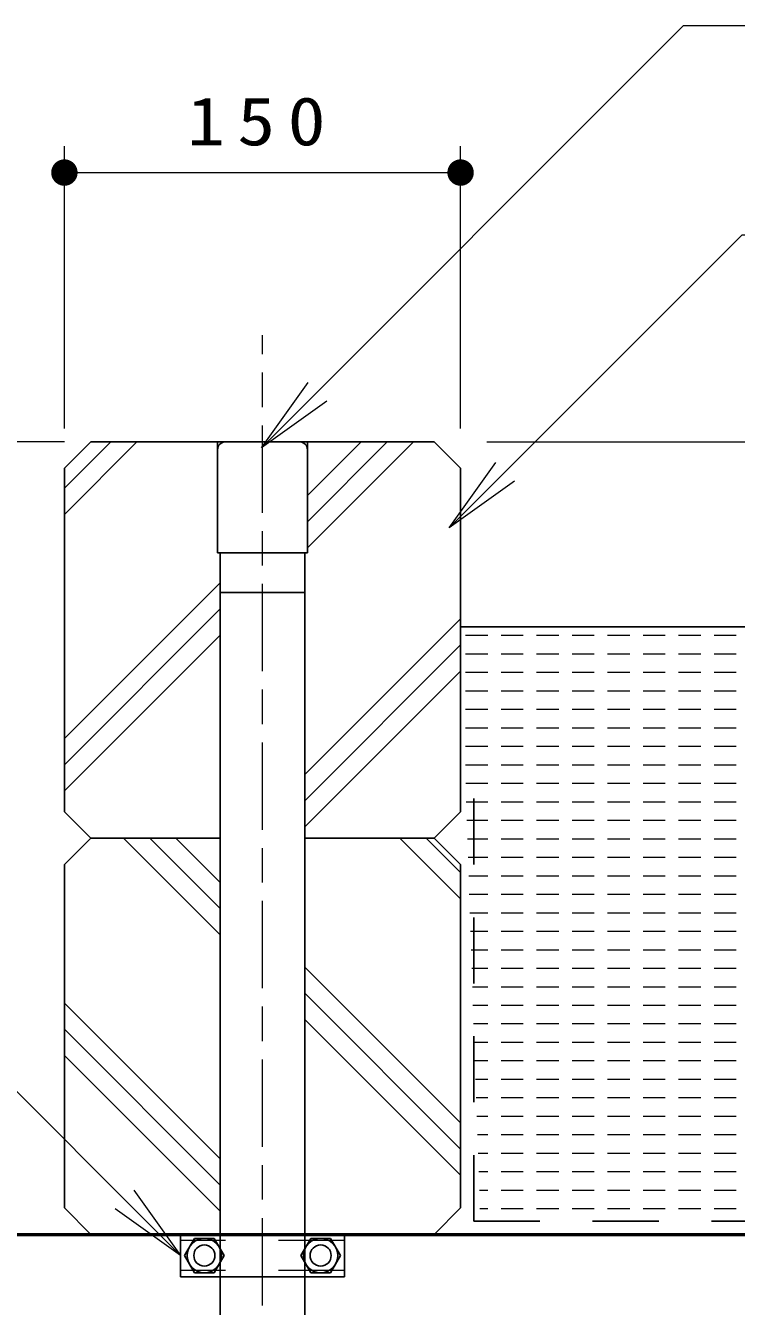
# Model space of a CAD drawing. Units: millimetres on the paper, with parts at other scales. Extents: x -385 to 0, y -5 to 267.
# Drawn here: x -111.58 to -84.67, y 100.61 to 149.09 of the extents above; entities that cross this region are included whole.
import ezdxf

# ---------------------------------------------------------------- set-up
doc = ezdxf.new("R2010")
doc.units = ezdxf.units.MM
doc.linetypes.add('USER1', pattern=[4.5, 2.5, -2])
doc.linetypes.add('USER2', pattern=[6, 3, -1, 1, -1])
doc.layers.add('1_10', color=7, linetype='Continuous', lineweight=13)
doc.styles.add('ＭＳ ゴシック', font='')
doc.styles.get('ＭＳ ゴシック').set_extended_font_data('MS Gothic')

# ---------------------------------------------------------------- blocks, each defined once
blk = doc.blocks.new('filled_dot')
at = {"color": 0, "linetype": 'Continuous', "lineweight": -2, "const_width": 1.25}
blk.add_lwpolyline([(-0.625, 0, 1), (0.625, 0, 1)], format="xyb", close=True, dxfattribs=at)

msp = doc.modelspace()

# ---------------------------------------------------------------- linework, layer by layer
at = {"layer": '1_10'}
for p, q in [((-110.111, 133.836), (-110.111, 144.527)), ((-95.111, 133.836), (-95.111, 144.527)), ((-110.111, 143.527), (-95.111, 143.527)), ((-102.654, 133.104), (-100.886, 135.579)), ((-102.654, 133.104), (-100.533, 135.226)), ((-100.179, 134.872), (-102.654, 133.104)), ((-110.111, 133.336), (-153.611, 133.336)), ((-110.111, 131.578), (-108.353, 133.336)), ((-110.111, 130.588), (-107.363, 133.336)), ((-100.911, 131.303), (-98.877, 133.336)), ((-100.911, 130.313), (-97.888, 133.336)), ((-100.911, 129.323), (-96.898, 133.336)), ((-94.111, 133.336), (-79.622, 133.336)), ((-95.545, 130.077), (-93.777, 132.552)), ((-95.545, 130.077), (-93.424, 132.199)), ((-93.07, 131.845), (-95.545, 130.077)), ((-110.111, 122.103), (-104.211, 128.003)), ((-110.111, 121.113), (-104.211, 127.013)), ((-101.011, 120.738), (-95.111, 126.638)), ((-110.111, 120.123), (-104.211, 126.023)), ((-101.011, 119.748), (-95.111, 125.648)), ((-94.08, 126), (-94.92, 126)), ((-92.736, 126), (-93.576, 126)), ((-91.392, 126), (-92.232, 126)), ((-90.048, 126), (-90.888, 126)), ((-88.704, 126), (-89.544, 126)), ((-87.36, 126), (-88.2, 126)), ((-86.016, 126), (-86.856, 126)), ((-84.672, 126), (-85.512, 126)), ((-94.08, 125.3), (-94.92, 125.3)), ((-92.736, 125.3), (-93.576, 125.3)), ((-91.392, 125.3), (-92.232, 125.3)), ((-90.048, 125.3), (-90.888, 125.3)), ((-88.704, 125.3), (-89.544, 125.3)), ((-87.36, 125.3), (-88.2, 125.3)), ((-86.016, 125.3), (-86.856, 125.3)), ((-84.672, 125.3), (-85.512, 125.3)), ((-101.011, 118.758), (-95.111, 124.658)), ((-94.08, 124.6), (-94.92, 124.6)), ((-92.736, 124.6), (-93.576, 124.6)), ((-91.392, 124.6), (-92.232, 124.6)), ((-90.048, 124.6), (-90.888, 124.6)), ((-88.704, 124.6), (-89.544, 124.6)), ((-87.36, 124.6), (-88.2, 124.6)), ((-86.016, 124.6), (-86.856, 124.6)), ((-84.672, 124.6), (-85.512, 124.6)), ((-94.08, 123.9), (-94.92, 123.9)), ((-92.736, 123.9), (-93.576, 123.9)), ((-91.392, 123.9), (-92.232, 123.9)), ((-90.048, 123.9), (-90.888, 123.9)), ((-88.704, 123.9), (-89.544, 123.9)), ((-87.36, 123.9), (-88.2, 123.9)), ((-86.016, 123.9), (-86.856, 123.9)), ((-84.672, 123.9), (-85.512, 123.9)), ((-94.08, 123.2), (-94.92, 123.2)), ((-92.736, 123.2), (-93.576, 123.2)), ((-91.392, 123.2), (-92.232, 123.2)), ((-90.048, 123.2), (-90.888, 123.2)), ((-88.704, 123.2), (-89.544, 123.2)), ((-87.36, 123.2), (-88.2, 123.2)), ((-86.016, 123.2), (-86.856, 123.2)), ((-84.672, 123.2), (-85.512, 123.2)), ((-94.08, 122.5), (-94.92, 122.5)), ((-92.736, 122.5), (-93.576, 122.5)), ((-91.392, 122.5), (-92.232, 122.5)), ((-90.048, 122.5), (-90.888, 122.5)), ((-88.704, 122.5), (-89.544, 122.5)), ((-87.36, 122.5), (-88.2, 122.5)), ((-86.016, 122.5), (-86.856, 122.5)), ((-84.672, 122.5), (-85.512, 122.5)), ((-94.08, 121.8), (-94.92, 121.8)), ((-92.736, 121.8), (-93.576, 121.8)), ((-91.392, 121.8), (-92.232, 121.8)), ((-90.048, 121.8), (-90.888, 121.8)), ((-88.704, 121.8), (-89.544, 121.8)), ((-87.36, 121.8), (-88.2, 121.8)), ((-86.016, 121.8), (-86.856, 121.8)), ((-84.672, 121.8), (-85.512, 121.8)), ((-94.08, 121.1), (-94.92, 121.1)), ((-92.736, 121.1), (-93.576, 121.1)), ((-91.392, 121.1), (-92.232, 121.1)), ((-90.048, 121.1), (-90.888, 121.1)), ((-88.704, 121.1), (-89.544, 121.1)), ((-87.36, 121.1), (-88.2, 121.1)), ((-86.016, 121.1), (-86.856, 121.1)), ((-84.672, 121.1), (-85.512, 121.1)), ((-94.08, 120.4), (-94.917, 120.4)), ((-92.736, 120.4), (-93.576, 120.4)), ((-91.392, 120.4), (-92.232, 120.4)), ((-90.048, 120.4), (-90.888, 120.4)), ((-88.704, 120.4), (-89.544, 120.4)), ((-87.36, 120.4), (-88.2, 120.4)), ((-86.016, 120.4), (-86.856, 120.4)), ((-84.672, 120.4), (-85.512, 120.4)), ((-94.08, 119.7), (-94.894, 119.7)), ((-92.736, 119.7), (-93.576, 119.7)), ((-91.392, 119.7), (-92.232, 119.7)), ((-90.048, 119.7), (-90.888, 119.7)), ((-88.704, 119.7), (-89.544, 119.7)), ((-87.36, 119.7), (-88.2, 119.7)), ((-86.016, 119.7), (-86.856, 119.7)), ((-84.672, 119.7), (-85.512, 119.7)), ((-94.08, 119), (-94.871, 119)), ((-92.736, 119), (-93.576, 119)), ((-91.392, 119), (-92.232, 119)), ((-90.048, 119), (-90.888, 119)), ((-88.704, 119), (-89.544, 119)), ((-87.36, 119), (-88.2, 119)), ((-86.016, 119), (-86.856, 119)), ((-84.672, 119), (-85.512, 119)), ((-107.871, 118.336), (-104.211, 114.676)), ((-106.881, 118.336), (-104.211, 115.666)), ((-105.891, 118.336), (-104.211, 116.656)), ((-97.406, 118.336), (-95.111, 116.041)), ((-96.416, 118.336), (-95.111, 117.031)), ((-94.08, 118.3), (-94.849, 118.3)), ((-92.736, 118.3), (-93.576, 118.3)), ((-91.392, 118.3), (-92.232, 118.3)), ((-90.048, 118.3), (-90.888, 118.3)), ((-88.704, 118.3), (-89.544, 118.3)), ((-87.36, 118.3), (-88.2, 118.3)), ((-86.016, 118.3), (-86.856, 118.3)), ((-84.672, 118.3), (-85.512, 118.3)), ((-94.08, 117.6), (-94.826, 117.6)), ((-92.736, 117.6), (-93.576, 117.6)), ((-91.392, 117.6), (-92.232, 117.6)), ((-90.048, 117.6), (-90.888, 117.6)), ((-88.704, 117.6), (-89.544, 117.6)), ((-87.36, 117.6), (-88.2, 117.6)), ((-86.016, 117.6), (-86.856, 117.6)), ((-84.672, 117.6), (-85.512, 117.6)), ((-94.08, 116.9), (-94.803, 116.9)), ((-92.736, 116.9), (-93.576, 116.9)), ((-91.392, 116.9), (-92.232, 116.9)), ((-90.048, 116.9), (-90.888, 116.9)), ((-88.704, 116.9), (-89.544, 116.9)), ((-87.36, 116.9), (-88.2, 116.9)), ((-86.016, 116.9), (-86.856, 116.9)), ((-84.672, 116.9), (-85.512, 116.9)), ((-94.08, 116.2), (-94.78, 116.2)), ((-92.736, 116.2), (-93.576, 116.2)), ((-91.392, 116.2), (-92.232, 116.2)), ((-90.048, 116.2), (-90.888, 116.2)), ((-88.704, 116.2), (-89.544, 116.2)), ((-87.36, 116.2), (-88.2, 116.2)), ((-86.016, 116.2), (-86.856, 116.2)), ((-84.672, 116.2), (-85.512, 116.2)), ((-94.08, 115.5), (-94.757, 115.5)), ((-92.736, 115.5), (-93.576, 115.5)), ((-91.392, 115.5), (-92.232, 115.5)), ((-90.048, 115.5), (-90.888, 115.5)), ((-88.704, 115.5), (-89.544, 115.5)), ((-87.36, 115.5), (-88.2, 115.5)), ((-86.016, 115.5), (-86.856, 115.5)), ((-84.672, 115.5), (-85.512, 115.5)), ((-94.08, 114.8), (-94.734, 114.8)), ((-92.736, 114.8), (-93.576, 114.8)), ((-91.392, 114.8), (-92.232, 114.8)), ((-90.048, 114.8), (-90.888, 114.8)), ((-88.704, 114.8), (-89.544, 114.8)), ((-87.36, 114.8), (-88.2, 114.8)), ((-86.016, 114.8), (-86.856, 114.8)), ((-84.672, 114.8), (-85.512, 114.8)), ((-94.08, 114.1), (-94.711, 114.1)), ((-92.736, 114.1), (-93.576, 114.1)), ((-91.392, 114.1), (-92.232, 114.1)), ((-90.048, 114.1), (-90.888, 114.1)), ((-88.704, 114.1), (-89.544, 114.1)), ((-87.36, 114.1), (-88.2, 114.1)), ((-86.016, 114.1), (-86.856, 114.1)), ((-84.672, 114.1), (-85.512, 114.1)), ((-101.011, 113.456), (-95.111, 107.556)), ((-94.08, 113.4), (-94.689, 113.4)), ((-92.736, 113.4), (-93.576, 113.4)), ((-91.392, 113.4), (-92.232, 113.4)), ((-90.048, 113.4), (-90.888, 113.4)), ((-88.704, 113.4), (-89.544, 113.4)), ((-87.36, 113.4), (-88.2, 113.4)), ((-86.016, 113.4), (-86.856, 113.4)), ((-84.672, 113.4), (-85.512, 113.4)), ((-94.08, 112.7), (-94.666, 112.7)), ((-92.736, 112.7), (-93.576, 112.7)), ((-91.392, 112.7), (-92.232, 112.7)), ((-90.048, 112.7), (-90.888, 112.7)), ((-88.704, 112.7), (-89.544, 112.7)), ((-87.36, 112.7), (-88.2, 112.7)), ((-86.016, 112.7), (-86.856, 112.7)), ((-84.672, 112.7), (-85.512, 112.7)), ((-110.111, 112.091), (-104.211, 106.191)), ((-101.011, 112.466), (-95.111, 106.566)), ((-94.08, 112), (-94.643, 112)), ((-92.736, 112), (-93.576, 112)), ((-91.392, 112), (-92.232, 112)), ((-90.048, 112), (-90.888, 112)), ((-88.704, 112), (-89.544, 112)), ((-87.36, 112), (-88.2, 112)), ((-86.016, 112), (-86.856, 112)), ((-84.672, 112), (-85.512, 112)), ((-110.111, 111.101), (-104.211, 105.201)), ((-101.011, 111.476), (-95.111, 105.576)), ((-94.08, 111.3), (-94.62, 111.3)), ((-92.736, 111.3), (-93.576, 111.3)), ((-91.392, 111.3), (-92.232, 111.3)), ((-90.048, 111.3), (-90.888, 111.3)), ((-88.704, 111.3), (-89.544, 111.3)), ((-87.36, 111.3), (-88.2, 111.3)), ((-86.016, 111.3), (-86.856, 111.3)), ((-84.672, 111.3), (-85.512, 111.3)), ((-94.08, 110.6), (-94.596, 110.6)), ((-92.736, 110.6), (-93.576, 110.6)), ((-91.392, 110.6), (-92.232, 110.6)), ((-90.048, 110.6), (-90.888, 110.6)), ((-88.704, 110.6), (-89.544, 110.6)), ((-87.36, 110.6), (-88.2, 110.6)), ((-86.016, 110.6), (-86.856, 110.6)), ((-84.672, 110.6), (-85.512, 110.6)), ((-110.111, 110.111), (-104.211, 104.211)), ((-94.08, 109.9), (-94.572, 109.9)), ((-92.736, 109.9), (-93.576, 109.9)), ((-91.392, 109.9), (-92.232, 109.9)), ((-90.048, 109.9), (-90.888, 109.9)), ((-88.704, 109.9), (-89.544, 109.9)), ((-87.36, 109.9), (-88.2, 109.9)), ((-86.016, 109.9), (-86.856, 109.9)), ((-84.672, 109.9), (-85.512, 109.9)), ((-94.08, 109.2), (-94.547, 109.2)), ((-92.736, 109.2), (-93.576, 109.2)), ((-91.392, 109.2), (-92.232, 109.2)), ((-90.048, 109.2), (-90.888, 109.2)), ((-88.704, 109.2), (-89.544, 109.2)), ((-87.36, 109.2), (-88.2, 109.2)), ((-86.016, 109.2), (-86.856, 109.2)), ((-84.672, 109.2), (-85.512, 109.2)), ((-94.08, 108.5), (-94.523, 108.5)), ((-92.736, 108.5), (-93.576, 108.5)), ((-91.392, 108.5), (-92.232, 108.5)), ((-90.048, 108.5), (-90.888, 108.5)), ((-88.704, 108.5), (-89.544, 108.5)), ((-87.36, 108.5), (-88.2, 108.5)), ((-86.016, 108.5), (-86.856, 108.5)), ((-84.672, 108.5), (-85.512, 108.5)), ((-94.08, 107.8), (-94.498, 107.8)), ((-92.736, 107.8), (-93.576, 107.8)), ((-91.392, 107.8), (-92.232, 107.8)), ((-90.048, 107.8), (-90.888, 107.8)), ((-88.704, 107.8), (-89.544, 107.8)), ((-87.36, 107.8), (-88.2, 107.8)), ((-86.016, 107.8), (-86.856, 107.8)), ((-84.672, 107.8), (-85.512, 107.8)), ((-94.08, 107.1), (-94.474, 107.1)), ((-92.736, 107.1), (-93.576, 107.1)), ((-91.392, 107.1), (-92.232, 107.1)), ((-90.048, 107.1), (-90.888, 107.1)), ((-88.704, 107.1), (-89.544, 107.1)), ((-87.36, 107.1), (-88.2, 107.1)), ((-86.016, 107.1), (-86.856, 107.1)), ((-84.672, 107.1), (-85.512, 107.1)), ((-94.08, 106.4), (-94.45, 106.4)), ((-92.736, 106.4), (-93.576, 106.4)), ((-91.392, 106.4), (-92.232, 106.4)), ((-90.048, 106.4), (-90.888, 106.4)), ((-88.704, 106.4), (-89.544, 106.4)), ((-87.36, 106.4), (-88.2, 106.4)), ((-86.016, 106.4), (-86.856, 106.4)), ((-84.672, 106.4), (-85.512, 106.4)), ((-94.08, 105.7), (-94.425, 105.7)), ((-92.736, 105.7), (-93.576, 105.7)), ((-91.392, 105.7), (-92.232, 105.7)), ((-90.048, 105.7), (-90.888, 105.7)), ((-88.704, 105.7), (-89.544, 105.7)), ((-87.36, 105.7), (-88.2, 105.7)), ((-86.016, 105.7), (-86.856, 105.7)), ((-84.672, 105.7), (-85.512, 105.7)), ((-107.479, 105.011), (-105.711, 102.536)), ((-94.08, 105), (-94.401, 105)), ((-92.736, 105), (-93.576, 105)), ((-91.392, 105), (-92.232, 105)), ((-90.048, 105), (-90.888, 105)), ((-88.704, 105), (-89.544, 105)), ((-87.36, 105), (-88.2, 105)), ((-86.016, 105), (-86.856, 105)), ((-84.672, 105), (-85.512, 105)), ((-105.711, 102.536), (-108.186, 104.304)), ((-105.711, 102.536), (-107.832, 104.658)), ((-94.08, 104.3), (-94.376, 104.3)), ((-92.736, 104.3), (-93.576, 104.3)), ((-91.392, 104.3), (-92.232, 104.3)), ((-90.048, 104.3), (-90.888, 104.3)), ((-88.704, 104.3), (-89.544, 104.3)), ((-87.36, 104.3), (-88.2, 104.3)), ((-86.016, 104.3), (-86.856, 104.3)), ((-84.672, 104.3), (-85.512, 104.3))]:
    msp.add_line(p, q, dxfattribs=at)
at = {"layer": '1_10', "linetype": 'USER2'}
for p in [(-102.611, 100.651), (-102.611, 76.956)]:
    msp.add_line(p, (-102.611, 137.369), dxfattribs=at)
at = {"layer": '1_10', "lineweight": 25}
for p, q in [((-110.111, 132.336), (-109.111, 133.336)), ((-109.111, 133.336), (-96.111, 133.336)), ((-104.311, 129.136), (-104.311, 133.336)), ((-100.911, 133.336), (-100.911, 129.136)), ((-96.111, 133.336), (-95.111, 132.336)), ((-110.111, 119.336), (-110.111, 132.336)), ((-95.111, 119.336), (-95.111, 132.336)), ((-104.211, 103.336), (-104.211, 129.136)), ((-101.011, 103.336), (-101.011, 129.136)), ((-104.211, 127.636), (-101.011, 127.636)), ((-62.778, 126.336), (-95.111, 126.336)), ((-110.111, 119.336), (-109.111, 118.336)), ((-96.111, 118.336), (-95.111, 119.336)), ((-110.111, 117.336), (-109.111, 118.336)), ((-109.111, 118.336), (-104.211, 118.336)), ((-101.011, 118.336), (-96.111, 118.336)), ((-96.111, 118.336), (-95.111, 117.336)), ((-110.111, 104.336), (-110.111, 117.336)), ((-95.111, 104.336), (-95.111, 117.336)), ((-110.111, 104.336), (-109.111, 103.336)), ((-95.111, 104.336), (-96.111, 103.336)), ((-105.711, 103.336), (-105.711, 101.736)), ((-99.511, 103.336), (-105.711, 103.336)), ((-104.211, 85.036), (-104.211, 103.336)), ((-101.011, 85.036), (-101.011, 103.336)), ((-99.511, 101.736), (-99.511, 103.336)), ((-105.186, 103.186), (-105.561, 102.536)), ((-104.436, 103.186), (-105.186, 103.186)), ((-104.06, 102.536), (-104.436, 103.186)), ((-100.786, 103.186), (-101.161, 102.536)), ((-100.036, 103.186), (-100.786, 103.186)), ((-99.66, 102.536), (-100.036, 103.186)), ((-105.561, 102.536), (-105.186, 101.886)), ((-104.436, 101.886), (-104.06, 102.536)), ((-101.161, 102.536), (-100.786, 101.886)), ((-100.036, 101.886), (-99.66, 102.536)), ((-105.186, 101.886), (-104.436, 101.886)), ((-100.786, 101.886), (-100.036, 101.886)), ((-99.511, 101.736), (-105.711, 101.736))]:
    msp.add_line(p, q, dxfattribs=at)
at = {"layer": '1_10', "color": 2, "lineweight": 25}
for p, q in [((-104.011, 133.336), (-101.211, 133.336)), ((-104.311, 129.136), (-104.311, 133.036)), ((-100.911, 129.136), (-100.911, 133.036)), ((-104.311, 129.136), (-100.911, 129.136))]:
    msp.add_line(p, q, dxfattribs=at)
at = {"layer": '1_10', "color": 4, "linetype": 'USER1', "lineweight": 25}
for q in [(-94.611, 120.601), (-62.778, 103.836)]:
    msp.add_line((-94.611, 103.836), q, dxfattribs=at)
at = {"layer": '1_10', "color": 2, "lineweight": 50}
msp.add_line((-127.111, 103.336), (-62.778, 103.336), dxfattribs=at)
at = {"layer": '1_10', "linetype": 'USER1'}
for p, q in [((-99.511, 103.106), (-105.711, 103.106)), ((-99.511, 101.966), (-105.711, 101.966))]:
    msp.add_line(p, q, dxfattribs=at)
at = {"layer": '1_10'}
for points in [[(-102.654, 133.104), (-86.67, 149.089), (-65.67, 149.089)], [(-95.545, 130.077), (-84.447, 141.176), (-51.296, 141.176)], [(-105.711, 102.536), (-113.701, 110.527), (-127.219, 110.527)]]:
    msp.add_lwpolyline(points, dxfattribs=at)
at = {"layer": '1_10', "lineweight": 25}
for centre, radius in [((-104.811, 102.536), 0.65), ((-104.811, 102.536), 0.4), ((-100.411, 102.536), 0.65), ((-100.411, 102.536), 0.4)]:
    msp.add_circle(centre, radius, dxfattribs=at)
at = {"layer": '1_10', "color": 2, "lineweight": 25}
for centre, start, end in [((-104.011, 133.036), 90, 180), ((-101.211, 133.036), 0, 90)]:
    msp.add_arc(centre, 0.3, start, end, dxfattribs=at)

# ---------------------------------------------------------------- block references
at = {"layer": '1_10', "xscale": 0.4, "yscale": 0.4}
msp.add_blockref('filled_dot', (-110.111, 143.527), dxfattribs=at)
at = {"layer": '1_10', "xscale": 0.4, "yscale": 0.4, "rotation": 180}
msp.add_blockref('filled_dot', (-95.111, 143.527), dxfattribs=at)

# ---------------------------------------------------------------- texts
at = {"layer": '1_10', "insert": (-102.611, 144.527), "char_height": 1.833, "attachment_point": 8, "style": 'ＭＳ ゴシック'}
msp.add_mtext('\\T1.33;\\W1.15;150', dxfattribs=at)

doc.saveas('drawing.dxf')
